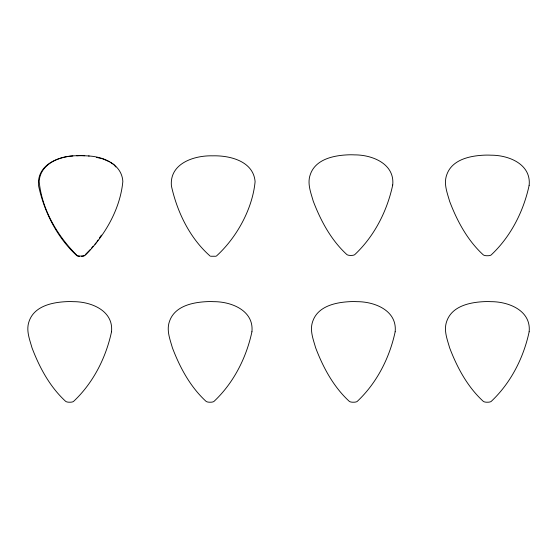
<?xml version="1.0" encoding="UTF-8"?>
<svg xmlns="http://www.w3.org/2000/svg" width="557" height="557" viewBox="0 0 557 557"><rect width="100%" height="100%" fill="white"/><g stroke="black" fill="none" stroke-linecap="round" stroke-linejoin="round"><path stroke-width="0.84" d="M97.029 241.487L97.997 240.074M99.459 237.95L101.402 235.124M90.366 249.487L85.228 254.695M91.501 248.171L93.207 246.201M94.913 244.224L96.055 242.908M84.399 255.426L83.989 255.677M216.388 256.067C236.607 237.707 252.509 209.007 255.099 181.659C253.47 161.119 229.811 155.333 212.628 155.835C194.296 155.319 169.237 163.375 171.431 186.031C177.21 212.182 189.846 238.229 210.142 256.067M72.876 155.981C58.039 156.893 40.195 164.524 39.178 181.464C41.831 209.293 57.218 235.667 76.782 255.231A3.983 3.983 0 0 0 78.509 256.06L83.515 256.06A3.983 3.983 0 0 0 85.242 255.231C104.8 235.667 120.194 209.293 122.846 181.464C121.802 164.301 103.567 156.698 88.556 155.981M81.315 256.269L82.923 256.06A3.983 3.983 0 0 0 83.543 255.879M210.762 256.248L215.768 256.248M89.148 155.981L84.142 155.737A69.284 69.284 0 0 0 76.699 155.737M79.526 256.269L77.917 256.06A3.983 3.983 0 0 1 76.859 255.677C57.023 237.484 44.233 211.973 38.586 185.836C36.4 164.392 59.543 155.5 77.291 155.737A69.284 69.284 0 0 1 84.734 155.737M96.591 157.387L103.066 158.947L109.548 161.85M110.251 162.289L113.795 164.517L115.842 166.961M111.518 331.77C105.941 357.866 93.103 383.105 73.524 401.451A3.983 3.983 0 0 1 72.807 401.813L72.187 401.994A11.655 11.655 0 0 1 70.579 402.203L69.047 402.217A11.655 11.655 0 0 1 67.258 402.008L66.561 401.813A3.983 3.983 0 0 1 65.454 401.165C49.81 386.739 39.491 367.495 32 347.805C29.556 339.199 25.817 330.113 29.152 321.166C34.36 306.19 51.905 302.388 65.963 301.671A69.284 69.284 0 0 1 73.406 301.671C91.014 301.588 113.698 310.576 111.518 331.77M251.924 331.77C246.354 357.866 233.515 383.105 213.937 401.451A3.983 3.983 0 0 1 213.213 401.813L212.516 402.008A11.655 11.655 0 0 1 210.992 402.203L209.453 402.217A11.655 11.655 0 0 1 207.67 402.008L206.974 401.813A3.983 3.983 0 0 1 205.86 401.165C190.222 386.739 179.904 367.495 172.405 347.805C169.962 339.199 166.23 330.113 169.558 321.166C174.766 306.19 192.311 302.388 206.368 301.671A69.284 69.284 0 0 1 213.818 301.671C231.427 301.588 254.103 310.576 251.924 331.77M392.72 184.98C387.143 211.075 374.311 236.314 354.725 254.653A3.983 3.983 0 0 1 354.008 255.022L353.312 255.217A11.655 11.655 0 0 1 351.78 255.412L350.249 255.419A11.655 11.655 0 0 1 348.466 255.217L347.763 255.022A3.983 3.983 0 0 1 346.656 254.375C331.018 239.942 320.7 220.704 313.201 201.014C310.757 192.402 307.025 183.323 310.353 174.376C315.561 159.399 333.107 155.591 347.164 154.881A69.284 69.284 0 0 1 354.607 154.881C372.215 154.797 394.899 163.786 392.72 184.98M395.164 331.77C389.594 357.866 376.755 383.105 357.176 401.451A3.983 3.983 0 0 1 356.452 401.813L355.756 402.008A11.655 11.655 0 0 1 354.224 402.203L352.692 402.217A11.655 11.655 0 0 1 350.91 402.008L350.207 401.813A3.983 3.983 0 0 1 349.1 401.165C333.462 386.739 323.144 367.495 315.645 347.805C313.201 339.199 309.469 330.113 312.797 321.166C318.005 306.19 335.551 302.388 349.608 301.671A69.284 69.284 0 0 1 357.051 301.671C374.659 301.588 397.343 310.576 395.164 331.77M529.15 185.293C523.573 211.388 510.741 236.628 491.156 254.967A3.983 3.983 0 0 1 490.439 255.329L489.742 255.531A11.655 11.655 0 0 1 488.211 255.726L486.679 255.733A11.655 11.655 0 0 1 484.889 255.531L484.193 255.329A3.983 3.983 0 0 1 483.086 254.688C467.441 240.255 457.123 221.018 449.631 201.328C447.187 192.715 443.449 183.629 446.784 174.689C451.992 159.713 469.537 155.904 483.594 155.194A69.284 69.284 0 0 1 491.037 155.194C508.645 155.111 531.329 164.099 529.15 185.293M529.15 331.77C523.573 357.866 510.741 383.105 491.156 401.451A3.983 3.983 0 0 1 490.439 401.813L489.742 402.008A11.655 11.655 0 0 1 488.211 402.203L486.679 402.217A11.655 11.655 0 0 1 484.889 402.008L484.193 401.813A3.983 3.983 0 0 1 483.086 401.165C467.441 386.739 457.123 367.495 449.631 347.805C447.187 339.199 443.449 330.113 446.784 321.166C451.992 306.19 469.537 302.388 483.594 301.671A69.284 69.284 0 0 1 491.037 301.671C508.645 301.588 531.329 310.576 529.15 331.77"/></g></svg>
